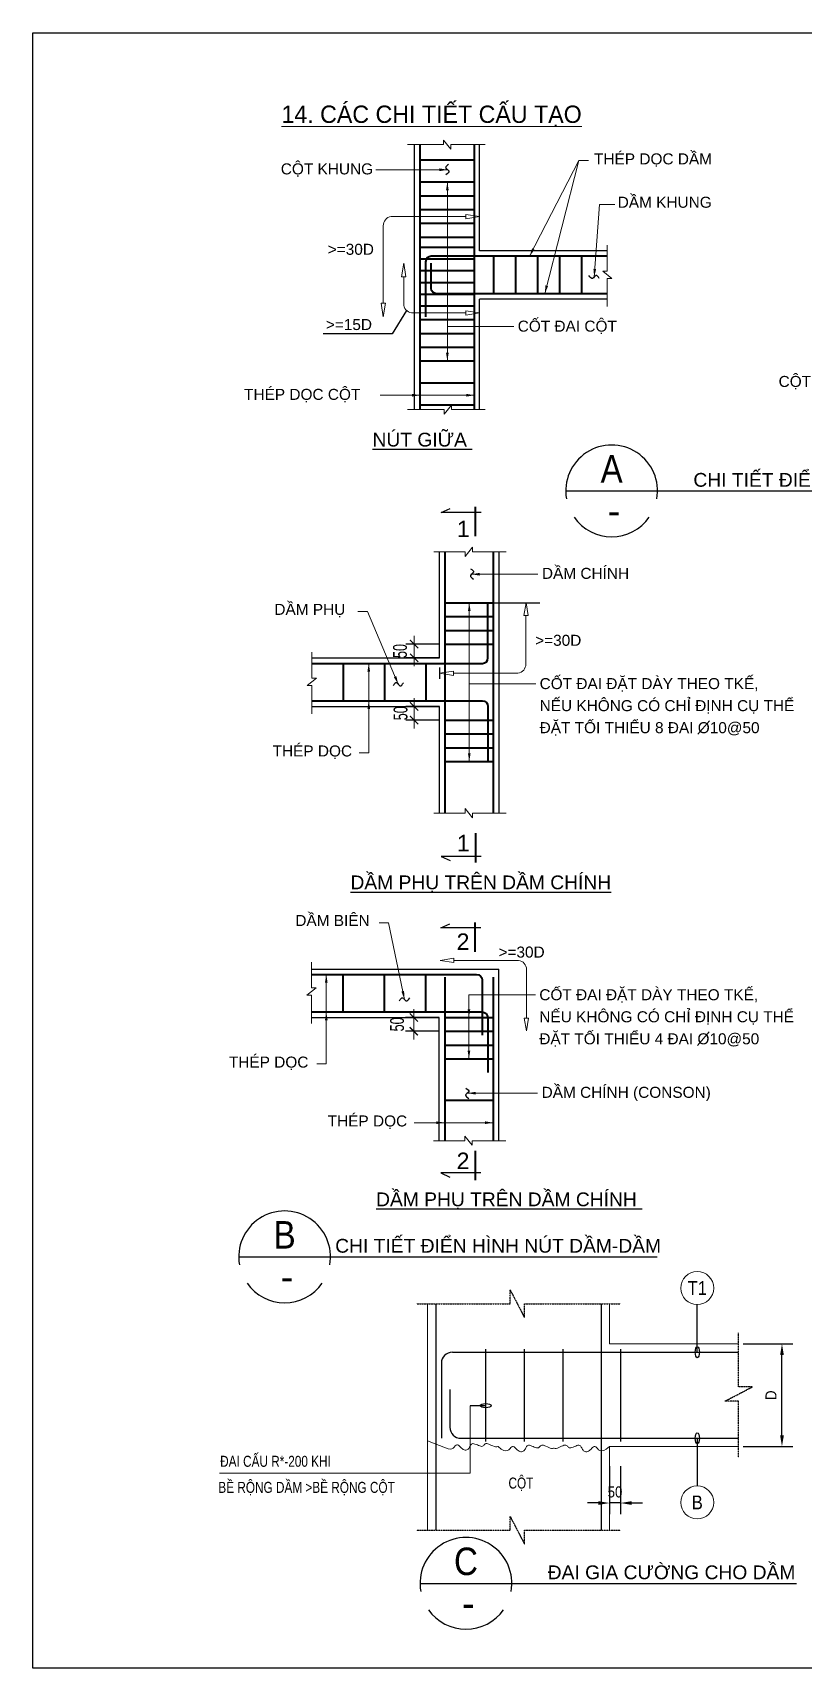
# Model space of a CAD drawing. Header units: millimetres. Extents: x 32534 to 196510, y -37949 to -8249.
# Drawn here: x 117030 to 131023, y -37949 to -8249 of the extents above; entities that cross this region are included whole.
import ezdxf
from ezdxf.enums import TextEntityAlignment as Align

# ---------------------------------------------------------------- set-up
doc = ezdxf.new("R2010")
doc.units = ezdxf.units.MM
doc.header["$MEASUREMENT"] = 0
doc.linetypes.add('DASHED2', pattern=[0.375, 0.25, -0.125])
for name, color, linetype, lineweight in [('00 Structural standard notes$0$06- General text', 2, 'Continuous', 18), ('06- General text', 2, 'Continuous', 25), ('S-Breaks', 9, 'DASHED2', 25), ('S-dims', 8, 'Continuous', 18), ('S-Leader', 8, 'Continuous', 20), ('S-SEC-2', 2, 'Continuous', 18), ('S-TEXT18', 2, 'Continuous', 18), ('S-TEXT35', 3, 'Continuous', 25), ('S-thin', 253, 'Continuous', 18), ('Thep', 3, 'Continuous', 40)]:
    doc.layers.add(name, color=color, linetype=linetype, lineweight=lineweight)
for name, color, linetype in [('Hatch', 157, 'Continuous'), ('S-LINK', 92, 'Continuous'), ('S-REBAR-B', 92, 'Continuous'), ('S-REBAR-T', 92, 'Continuous'), ('S-REBAR-V', 92, 'Continuous'), ('S-TEXT25', 7, 'Continuous'), ('THAY', 253, 'Continuous')]:
    doc.layers.add(name, color=color, linetype=linetype)
doc.styles.add('00 Structural standard notes$0$CARTOUCHE', font='Vhavan_1.ttf')
doc.styles.add('Archetype', font='ARIALN_0.TTF', dxfattribs={"width": 0.8})
doc.styles.add('General text 2', font='VHARIAL.TTF')
doc.styles.add('S-TEXT25', font='VN_VNI.shx', dxfattribs={"width": 0.9})
doc.styles.add('S-TEXT35', font='Vhavan_1.ttf', dxfattribs={"width": 0.9})
doc.styles.add('vn-vni', font='vn_vni.shx', dxfattribs={"width": 0.8})
doc.styles.add('vnsimpli', font='vnsimli.shx', dxfattribs={"width": 0.65})
doc.dimstyles.new('DIM-D1', dxfattribs={"dimtxt": 250, "dimasz": 150, "dimexe": 150, "dimexo": 0, "dimgap": 50, "dimtad": 1, "dimdec": 0, "dimzin": 12, "dimdsep": 46, "dimtxsty": 'Archetype', "dimblk": 'ARCHTICK', "dimcen": 30, "dimdle": 150, "dimclrd": 256, "dimclre": 256, "dimclrt": 256, "dimadec": 0, "dimazin": 0, "dimtfac": 1, "dimtdec": 0, "dimtmove": 2, "dimatfit": 3, "dimfxl": 1, "dimtolj": 1, "dimtzin": 12, "dimlwd": -1, "dimarcsym": 1})
doc.dimstyles.new('PT-30', dxfattribs={"dimscale": 30, "dimtxt": 2.5, "dimasz": 1.2, "dimexe": 1.2, "dimexo": 0, "dimgap": 0.5, "dimtad": 1, "dimdec": 0, "dimzin": 0, "dimdsep": 46, "dimtxsty": 'vnsimpli', "dimblk": 'ARCHTICK', "dimcen": 0.09, "dimdle": 1.2, "dimclrd": 8, "dimclre": 8, "dimclrt": 3, "dimadec": 0, "dimazin": 0, "dimtfac": 1, "dimtdec": 0, "dimtofl": 0, "dimtmove": 0, "dimatfit": 3, "dimfxl": 1, "dimtolj": 1, "dimtzin": 0, "dimarcsym": 0})
doc.dimstyles.new('SDIM_100_STD', dxfattribs={"dimscale": 100, "dimtxt": 2, "dimasz": 2, "dimexe": 2, "dimexo": 1, "dimgap": 1, "dimtad": 1, "dimdec": 0, "dimtxsty": 'S-TEXT25', "dimcen": 2.5, "dimdle": 2, "dimclrd": 1, "dimclre": 1, "dimclrt": 2, "dimadec": 0, "dimazin": 0, "dimtfac": 1, "dimtdec": 0, "dimtix": 1, "dimtmove": 0, "dimatfit": 3, "dimfxl": 1, "dimarcsym": 0})

# ---------------------------------------------------------------- blocks, each defined once
blk = doc.blocks.new('_ArchTick')
at = {"color": 0, "linetype": 'ByBlock', "const_width": 0.15}
blk.add_lwpolyline([(-0.5, -0.5), (0.5, 0.5)], dxfattribs=at)
blk = doc.blocks.new('*D45')
at = {"layer": 'Defpoints', "color": 0, "transparency": 16777216}
for p in [(124412, -26132), (123950, -26382), (124412, -26382)]:
    blk.add_point(p, dxfattribs=at)
at = {"layer": 'S-dims', "lineweight": -2, "transparency": 16777216}
for p, q in [((124412, -26132), (123800, -26132)), ((124412, -26382), (123800, -26382))]:
    blk.add_line(p, q, dxfattribs=at)
at = {"layer": 'S-dims', "transparency": 16777216}
blk.add_line((123950, -25982), (123950, -26532), dxfattribs=at)
at = {"layer": 'S-dims', "transparency": 16777216, "xscale": 150, "yscale": 150, "zscale": 150}
for p, rotation in [((123950, -26132), 90), ((123950, -26382), 270)]:
    blk.add_blockref('_ArchTick', p, dxfattribs=dict(at, rotation=rotation))
at = {"layer": 'S-dims', "transparency": 16777216, "insert": (123648, -26257), "char_height": 250, "attachment_point": 5, "rotation": 90, "style": 'Archetype'}
blk.add_mtext('\\A1;50', dxfattribs=at)
blk = doc.blocks.new('*D47')
at = {"layer": 'Defpoints', "color": 0, "transparency": 16777216}
for p in [(124418, -20482), (123956, -20732), (124418, -20732)]:
    blk.add_point(p, dxfattribs=at)
at = {"layer": 'S-dims', "lineweight": -2, "transparency": 16777216}
for p, q in [((124418, -20482), (123806, -20482)), ((124418, -20732), (123806, -20732))]:
    blk.add_line(p, q, dxfattribs=at)
at = {"layer": 'S-dims', "transparency": 16777216}
blk.add_line((123956, -20332), (123956, -20882), dxfattribs=at)
at = {"layer": 'S-dims', "transparency": 16777216, "xscale": 150, "yscale": 150, "zscale": 150}
for p, rotation in [((123956, -20482), 90), ((123956, -20732), 270)]:
    blk.add_blockref('_ArchTick', p, dxfattribs=dict(at, rotation=rotation))
at = {"layer": 'S-dims', "transparency": 16777216, "insert": (123711, -20607), "char_height": 250, "attachment_point": 5, "rotation": 90, "style": 'Archetype'}
blk.add_mtext('\\A1;50', dxfattribs=at)
blk = doc.blocks.new('*D48')
at = {"layer": 'Defpoints', "color": 0, "transparency": 16777216}
for p in [(124418, -19352), (123956, -19602), (124418, -19602)]:
    blk.add_point(p, dxfattribs=at)
at = {"layer": 'S-dims', "transparency": 16777216}
blk.add_line((123956, -19202), (123956, -19752), dxfattribs=at)
at = {"layer": 'S-dims', "lineweight": -2, "transparency": 16777216}
for p, q in [((124418, -19352), (123806, -19352)), ((124418, -19602), (123806, -19602))]:
    blk.add_line(p, q, dxfattribs=at)
at = {"layer": 'S-dims', "transparency": 16777216, "xscale": 150, "yscale": 150, "zscale": 150}
for p, rotation in [((123956, -19352), 90), ((123956, -19602), 270)]:
    blk.add_blockref('_ArchTick', p, dxfattribs=dict(at, rotation=rotation))
at = {"layer": 'S-dims', "transparency": 16777216, "insert": (123701, -19477), "char_height": 250, "attachment_point": 5, "rotation": 90, "style": 'Archetype'}
blk.add_mtext('\\A1;50', dxfattribs=at)
blk = doc.blocks.new('*D59')
at = {"layer": 'Defpoints', "color": 0, "transparency": 16777216}
for p in [(129832, -32059, 500), (130636, -32059), (129832, -33922, 500)]:
    blk.add_point(p, dxfattribs=at)
at = {"layer": 'S-dims', "color": 1, "lineweight": -2, "transparency": 16777216}
for p, q in [((129932, -32059), (130836, -32059)), ((130636, -33722), (130636, -32259)), ((129932, -33922), (130836, -33922))]:
    blk.add_line(p, q, dxfattribs=at)
at = {"layer": 'S-dims', "color": 1, "transparency": 16777216}
for points in [[(130603, -32259), (130670, -32259), (130636, -32059)], [(130603, -33722), (130670, -33722), (130636, -33922)]]:
    blk.add_solid(points, dxfattribs=at)
at = {"layer": 'S-dims', "color": 2, "transparency": 16777216, "insert": (130436, -32991), "char_height": 200, "attachment_point": 5, "rotation": 90, "style": 'S-TEXT25'}
blk.add_mtext('D', dxfattribs=at)
blk = doc.blocks.new('S033')
at = {"color": 0}
blk.add_ellipse((0, 0), major_axis=(-1, 0), ratio=0.375, dxfattribs=at)
blk = doc.blocks.new('BEAM_CODE')
at = {"layer": 'S-TEXT18'}
blk.add_circle((0, 0), 3, dxfattribs=at)
at = {"layer": 'S-TEXT35', "style": 'S-TEXT35', "width": 0.9}
blk.add_attdef('BC', text='', height=2.5, dxfattribs=at).set_placement((0, 0), align=Align.MIDDLE_CENTER)
blk = doc.blocks.new('*D60')
at = {"layer": 'Defpoints', "color": 0, "transparency": 16777216}
for p in [(127504, -34180), (127704, -34180), (127504, -34948)]:
    blk.add_point(p, dxfattribs=at)
at = {"layer": 'S-dims', "color": 1, "lineweight": -2, "transparency": 16777216}
for p, q in [((127504, -34280), (127504, -35148)), ((127704, -34280), (127704, -35148)), ((127304, -34948), (127104, -34948)), ((127704, -34948), (127504, -34948)), ((127904, -34948), (128104, -34948))]:
    blk.add_line(p, q, dxfattribs=at)
at = {"layer": 'S-dims', "color": 1, "transparency": 16777216}
for points in [[(127304, -34915), (127304, -34982), (127504, -34948)], [(127904, -34915), (127904, -34982), (127704, -34948)]]:
    blk.add_solid(points, dxfattribs=at)
at = {"layer": 'S-dims', "color": 2, "transparency": 16777216, "insert": (127604, -34748), "char_height": 200, "attachment_point": 5, "style": 'S-TEXT25'}
blk.add_mtext('50', dxfattribs=at)

msp = doc.modelspace()

# ---------------------------------------------------------------- linework, layer by layer
at = {"color": 0}
for p, q in [((126709.87, -16569.76), (134992.06, -16569.76)), ((120771.43, -30478.09), (128370.04, -30478.09)), ((124064.29, -36407.43), (130901.09, -36407.44))]:
    msp.add_line(p, q, dxfattribs=at)
for centre, major_axis, start_param, end_param in [((127543.2, -16569.71), (833.33, 0.05), -0.17597037, 3.31743382), ((127543.2, -16569.71), (833.33, 0.01), 3.75418049, 5.67056484), ((121604.77, -30478.04), (833.33, 0.05), -0.17597037, 3.31743382), ((121604.77, -30478.04), (833.33, 0.01), 3.75418049, 5.67056484), ((124897.62, -36407.38), (833.33, 0.05), -0.17597037, 3.31743382), ((124897.62, -36407.38), (833.33, 0.01), 3.75418049, 5.67056484)]:
    msp.add_ellipse(centre, major_axis=major_axis, ratio=1, start_param=start_param, end_param=end_param, dxfattribs=at)
at = {"layer": 'Defpoints'}
msp.add_lwpolyline([(117030.26, -8249.46), (152702.67, -8249.46), (152702.67, -37949.46), (117030.26, -37949.46)], close=True, dxfattribs=at)
at = {"layer": 'Hatch'}
for p, q in [((125397.67, -18602.17), (126239.71, -18602.17)), ((124417.67, -19777.7), (124417.67, -19982.65))]:
    msp.add_line(p, q, dxfattribs=at)
at = {"layer": 'S-Breaks'}
for points in [[(124001.4, -31329.85), (125699.34, -31329.85), (125699.34, -31079.85), (125959.34, -31579.85), (125959.34, -31329.85), (127703.85, -31329.85)], [(129848.12, -34122.1), (129848.12, -33099.49), (129598.12, -33099.49), (130098.12, -32839.49), (129848.12, -32839.49), (129848.12, -31859.34)], [(124001.4, -35442.4), (125699.34, -35442.4), (125699.34, -35192.4), (125959.34, -35692.4), (125959.34, -35442.4), (127703.85, -35442.4)]]:
    msp.add_lwpolyline(points, dxfattribs=at)
at = {"layer": 'S-dims'}
for p, q in [((124974.91, -33181.17, -500), (124974.91, -34404.7, -500)), ((124974.91, -34404.7, -500), (120419.49, -34404.7, -500))]:
    msp.add_line(p, q, dxfattribs=at)
at = {"layer": 'S-LINK'}
for p, q in [((125253.85, -32153.6), (125253.85, -33831.78)), ((125953.85, -32153.6), (125953.85, -33831.78)), ((126653.85, -32153.6), (126653.85, -33831.78)), ((127703.85, -32153.6), (127703.85, -33831.78))]:
    msp.add_line(p, q, dxfattribs=at)
at = {"layer": 'S-REBAR-B'}
for p, q in [((124605.91, -32884.68), (124605.91, -33572.1)), ((124805.91, -33772.1), (129848.12, -33772.1))]:
    msp.add_line(p, q, dxfattribs=at)
msp.add_arc((124805.91, -33572.1), 200, 180, 270, dxfattribs=at)
at = {"layer": 'S-REBAR-T'}
for p, q in [((124652.01, -32209.34), (129848.12, -32209.34)), ((124452.01, -32409.28), (124450.91, -33772.1))]:
    msp.add_line(p, q, dxfattribs=at)
msp.add_arc((124652.01, -32409.34), 200, 90, 179.983661, dxfattribs=at)
at = {"layer": 'S-REBAR-V'}
for p, q in [((124351.4, -31329.85), (124351.4, -35442.4)), ((127353.85, -31329.85), (127353.85, -35442.4))]:
    msp.add_line(p, q, dxfattribs=at)
at = {"layer": 'S-SEC-2'}
for p, q in [((124201.4, -31329.85), (124201.4, -35442.4)), ((127503.85, -31329.85), (127503.85, -32059.34)), ((127503.85, -32059.34), (129848.12, -32059.34)), ((127503.85, -33922.1), (129848.12, -33922.1)), ((127503.85, -33922.1), (127503.85, -35442.4))]:
    msp.add_line(p, q, dxfattribs=at)
for points in [[(124201.4, -33821.64), (124418.49, -33901.3), (124573.06, -33965.85), (124611.18, -33973.01), (124641.65, -33966.66), (124665.95, -33951.37), (124685.57, -33931.67), (124702.01, -33912.1), (124716.76, -33897.2), (124731.09, -33890.49), (124745.3, -33891.41), (124759.5, -33898.34), (124773.75, -33909.69), (124788.16, -33923.88), (124802.82, -33939.29), (124817.79, -33954.33), (124833.18, -33967.41), (124849.01, -33977.22), (124865.02, -33983.62), (124880.93, -33986.78), (124896.42, -33986.85), (124911.19, -33983.99), (124924.93, -33978.35), (124937.33, -33970.11), (124948.1, -33959.41), (124957.08, -33946.54), (124964.8, -33932.3), (124971.92, -33917.6), (124979.13, -33903.39), (124987.1, -33890.57), (124996.51, -33880.07), (125008.03, -33872.82), (125022.35, -33869.74), (125039.87, -33871.39), (125059.99, -33876.87), (125081.82, -33884.92), (125104.48, -33894.27), (125127.1, -33903.67), (125148.8, -33911.85), (125168.71, -33917.54), (125185.93, -33919.49), (125199.9, -33916.86), (125211.24, -33910.53), (125220.86, -33901.8), (125229.7, -33891.97), (125238.67, -33882.36), (125248.7, -33874.26), (125260.7, -33868.98), (125275.6, -33867.82), (125294.02, -33871.64), (125315.39, -33879.45), (125338.84, -33889.8), (125363.49, -33901.25), (125388.49, -33912.37), (125412.94, -33921.7), (125435.99, -33927.8), (125456.76, -33929.24), (125474.62, -33925.08), (125479.85, -33922.1)], [(125479.85, -33922.1), (125537.78, -33969.86), (125585.06, -33995.05), (125623.18, -34002.2), (125653.65, -33995.86), (125677.95, -33980.56), (125697.57, -33960.86), (125714.01, -33941.29), (125728.76, -33926.39), (125743.09, -33919.69), (125757.3, -33920.6), (125771.5, -33927.53), (125785.75, -33938.89), (125800.16, -33953.07), (125814.82, -33968.48), (125829.79, -33983.53), (125845.18, -33996.6), (125861.01, -34006.41), (125877.02, -34012.81), (125892.93, -34015.97), (125908.42, -34016.04), (125923.19, -34013.18), (125936.93, -34007.55), (125949.33, -33999.3), (125960.1, -33988.6), (125969.08, -33975.73), (125976.8, -33961.49), (125983.92, -33946.8), (125991.13, -33932.58), (125999.1, -33919.76), (126008.51, -33909.27), (126020.03, -33902.02), (126034.35, -33898.94), (126051.87, -33900.58), (126071.99, -33906.06), (126093.82, -33914.11), (126116.48, -33923.47), (126139.1, -33932.86), (126160.8, -33941.04), (126180.71, -33946.74), (126197.93, -33948.69), (126211.9, -33946.06), (126223.24, -33939.72), (126232.86, -33930.99), (126241.7, -33921.17), (126250.67, -33911.55), (126260.7, -33903.45), (126272.7, -33898.17), (126287.6, -33897.02), (126306.02, -33900.84), (126327.39, -33908.64), (126350.84, -33918.99), (126375.49, -33930.45), (126400.49, -33941.56), (126424.94, -33950.89), (126447.99, -33957), (126468.76, -33958.44), (126486.62, -33954.28), (126491.85, -33951.3)], [(127503.85, -33922.1), (127445.92, -33969.86), (127398.64, -33995.05), (127360.51, -34002.2), (127330.05, -33995.86), (127305.75, -33980.56), (127286.13, -33960.86), (127269.68, -33941.29), (127254.93, -33926.39), (127240.61, -33919.69), (127226.39, -33920.6), (127212.2, -33927.53), (127197.94, -33938.89), (127183.53, -33953.07), (127168.88, -33968.48), (127153.9, -33983.53), (127138.51, -33996.6), (127122.69, -34006.41), (127106.67, -34012.81), (127090.76, -34015.97), (127075.27, -34016.04), (127060.51, -34013.18), (127046.77, -34007.55), (127034.36, -33999.3), (127023.6, -33988.6), (127014.61, -33975.73), (127006.9, -33961.49), (126999.77, -33946.8), (126992.57, -33932.58), (126984.6, -33919.76), (126975.19, -33909.27), (126963.66, -33902.02), (126949.35, -33898.94), (126931.82, -33900.58), (126911.71, -33906.06), (126889.88, -33914.11), (126867.21, -33923.47), (126844.59, -33932.86), (126822.89, -33941.04), (126802.99, -33946.74), (126785.76, -33948.69), (126771.79, -33946.06), (126760.46, -33939.72), (126750.83, -33930.99), (126741.99, -33921.17), (126733.02, -33911.55), (126723, -33903.45), (126711, -33898.17), (126696.1, -33897.02), (126677.68, -33900.84), (126656.31, -33908.64), (126632.86, -33918.99), (126608.2, -33930.45), (126583.21, -33941.56), (126558.75, -33950.89), (126535.7, -33957), (126514.93, -33958.44), (126497.08, -33954.28), (126491.85, -33951.3)]]:
    msp.add_lwpolyline(points, dxfattribs=at)
at = {"layer": 'S-thin'}
for p, q in [((129108.86, -20988.33), (129318.17, -20742.56)), ((129102.96, -26638.03), (129312.28, -26392.25))]:
    msp.add_line(p, q, dxfattribs=at)
for points in [[(123832.98, -10282.12), (124488.18, -10282.12), (124488.18, -10198.89), (124621.49, -10365.36), (124621.49, -10282.12), (125248.02, -10282.12)], [(127463.26, -13222.02), (127463.26, -12710.76), (127546.5, -12710.76), (127380.03, -12577.45), (127463.26, -12577.45), (127463.26, -12106.97)], [(123832.98, -15093.21), (124501.62, -15093.21), (124501.62, -15176.44), (124634.93, -15009.97), (124634.93, -15093.21), (125248.02, -15093.21)], [(125630.32, -17674.92), (125019.07, -17674.92), (125019.07, -17591.69), (124885.75, -17758.16), (124885.75, -17674.92), (124315.28, -17674.92)], [(122100.04, -20614.82), (122100.04, -20103.56), (122016.81, -20103.56), (122183.27, -19970.25), (122100.04, -19970.25), (122100.04, -19499.77)], [(125630.32, -22422.24), (125019.07, -22422.24), (125019.07, -22505.48), (124885.75, -22339.01), (124885.75, -22422.24), (124315.28, -22422.24)], [(122094.14, -26239.21), (122094.14, -25727.95), (122010.91, -25727.95), (122177.38, -25594.64), (122094.14, -25594.64), (122094.14, -25124.17)], [(125624.43, -28368.9), (125013.17, -28368.9), (125013.17, -28452.13), (124879.86, -28285.67), (124879.86, -28368.9), (124309.38, -28368.9)]]:
    msp.add_lwpolyline(points, dxfattribs=at)
for points in [[(124894.99, -11589.03), (124894.99, -11628.24), (125145.63, -11589.03), (124894.99, -11549.83), (124894.99, -11589.03), (123539.15, -11589.03, 0.38349069), (123395.43, -11756.05), (123395.43, -13158.72), (123434.64, -13158.72), (123395.43, -13409.37), (123356.23, -13158.72), (123395.43, -13158.72)], [(124894.74, -13337.02), (124894.74, -13297.81), (125145.38, -13337.02), (124894.74, -13376.22), (124894.74, -13337.02), (123910.94, -13337.02, -0.38349069), (123767.23, -13170), (123767.23, -12684.69), (123806.43, -12684.69), (123767.23, -12434.04), (123728.02, -12684.69), (123767.23, -12684.69)], [(124668.31, -19879.55), (124668.31, -19840.35), (124417.67, -19879.55), (124668.31, -19918.76), (124668.31, -19879.55), (125841.72, -19879.55, 0.38349069), (125985.43, -19712.53), (125985.43, -18831.62), (125946.22, -18831.62), (125988.74, -18602.17), (126024.63, -18831.62), (125985.43, -18831.62)], [(124679.02, -25093.93), (124679.02, -25133.14), (124428.37, -25093.93), (124679.02, -25054.73), (124679.02, -25093.93), (125852.42, -25093.93, -0.38349069), (125996.13, -25260.95), (125996.13, -26141.87), (125956.92, -26141.87), (125999.44, -26371.32), (126035.33, -26141.87), (125996.13, -26141.87)]]:
    msp.add_lwpolyline(points, format="xyb", dxfattribs=at)
at = {"layer": 'THAY'}
for p, q in [((123965.63, -15093.21), (123965.63, -10282.12)), ((125145.63, -12209.37), (125145.63, -10282.12)), ((127463.26, -12209.37), (125145.63, -12209.37)), ((125145.63, -15093.21), (125145.63, -13089.37)), ((127463.26, -13089.37), (125145.63, -13089.37)), ((124417.67, -19602.17), (124417.67, -17674.92)), ((125497.67, -22422.24), (125497.67, -17674.92)), ((122100.04, -19602.17), (124417.67, -19602.17)), ((122100.04, -20482.17), (124417.67, -20482.17)), ((124417.67, -22422.24), (124417.67, -20482.17)), ((122094.14, -25251.86), (125491.77, -25251.86)), ((125491.77, -28368.9), (125491.77, -25251.86)), ((122094.14, -26131.86), (124411.77, -26131.86)), ((124411.77, -28368.9), (124411.77, -26131.86))]:
    msp.add_line(p, q, dxfattribs=at)
for points in [[(125175.21, -16964.72), (124444.91, -16964.72), (124613.29, -16891.18)], [(125175.21, -23209.04), (124444.91, -23209.04), (124613.29, -23282.58)], [(125169.32, -24501.82), (124439.02, -24501.82), (124607.39, -24428.29)], [(125169.32, -28955.57), (124439.02, -28955.57), (124607.39, -29029.11)]]:
    msp.add_lwpolyline(points, dxfattribs=at)
for points in [[(124582.9, -10639.88), (124527.8, -10700.03), (124585.4, -10760.18), (124530.31, -10827.85)], [(127318.06, -12712.02), (127257.91, -12656.92), (127197.76, -12714.52), (127130.09, -12659.43)], [(124980.41, -17984.38), (125035.5, -18044.53), (124977.9, -18104.69), (125032.99, -18172.36)], [(123576.86, -20104.82), (123637.01, -20049.72), (123697.17, -20107.32), (123764.84, -20052.23)], [(123688.07, -25827.05), (123748.22, -25771.96), (123808.37, -25829.56), (123876.04, -25774.46)], [(124894.53, -27416.75), (124949.63, -27476.91), (124892.03, -27537.06), (124947.12, -27604.73)]]:
    msp.add_spline(points, degree=3, dxfattribs=at)
at = {"layer": 'Thep'}
for p, q in [((124065.63, -15093.21), (124065.63, -10282.12)), ((125054.1, -15093.21), (125054.1, -10282.12)), ((124065.63, -10559.37), (125054.1, -10559.37)), ((124065.63, -10959.37), (125054.1, -10959.37)), ((124065.63, -11209.37), (125054.1, -11209.37)), ((124065.63, -11459.37), (125054.1, -11459.37)), ((124065.63, -11709.37), (125054.1, -11709.37)), ((124065.63, -11959.37), (125054.1, -11959.37)), ((124065.63, -12142.1), (125054.1, -12142.1)), ((124065.63, -12355.56), (125054.1, -12355.56)), ((125395.63, -12309.37), (125395.63, -12989.37)), ((125795.63, -12309.37), (125795.63, -12989.37)), ((126195.63, -12309.37), (126195.63, -12989.37)), ((126595.63, -12309.37), (126595.63, -12989.37)), ((126995.63, -12309.37), (126995.63, -12989.37)), ((124065.63, -12569.01), (125054.1, -12569.01)), ((124065.63, -12782.46), (125054.1, -12782.46)), ((124065.63, -12995.91), (125054.1, -12995.91)), ((124065.63, -13209.37), (125054.1, -13209.37)), ((124065.63, -13459.37), (125054.1, -13459.37)), ((124065.63, -13709.37), (125054.1, -13709.37)), ((124065.63, -13959.37), (125054.1, -13959.37)), ((124065.63, -14209.37), (125054.1, -14209.37)), ((124065.63, -14609.37), (125054.1, -14609.37)), ((124065.63, -15009.37), (125054.1, -15009.37)), ((125070.41, -17392.06), (125070.41, -16859.13)), ((124517.67, -22422.24), (124517.67, -17674.92)), ((125397.67, -22422.24), (125397.67, -17674.92)), ((124517.67, -18602.17), (125397.67, -18602.17)), ((124517.67, -18852.17), (125397.67, -18852.17)), ((124517.67, -19102.17), (125397.67, -19102.17)), ((124517.67, -19352.17), (125397.67, -19352.17)), ((122667.67, -19702.17), (122667.67, -20382.17)), ((123417.67, -19702.17), (123417.67, -20382.17)), ((124167.67, -19702.17), (124167.67, -20382.17)), ((124517.67, -20732.17), (125397.67, -20732.17)), ((124517.67, -20982.17), (125397.67, -20982.17)), ((124517.67, -21232.17), (125397.67, -21232.17)), ((124517.67, -21482.17), (125397.67, -21482.17)), ((125070.41, -22781.7), (125070.41, -23314.63)), ((125064.52, -24937.71), (125064.52, -24404.78)), ((122661.77, -25351.86), (122661.77, -26031.86)), ((123411.77, -25351.86), (123411.77, -26031.86)), ((124161.77, -25351.86), (124161.77, -26031.86)), ((124511.77, -26131.86), (125391.77, -26131.86)), ((124511.77, -26381.86), (125391.77, -26381.86)), ((124511.77, -26631.86), (125391.77, -26631.86)), ((124511.77, -26881.86), (125391.77, -26881.86)), ((124511.77, -27631.86), (125391.77, -27631.86)), ((125064.52, -28552.82), (125064.52, -29085.75))]:
    msp.add_line(p, q, dxfattribs=at)
for points in [[(127463.26, -12309.37), (124265.63, -12309.37, 0.41421356), (124165.63, -12409.37), (124165.63, -13409.37)], [(127463.26, -12989.37), (124361.38, -12989.37, -0.41421356), (124265.63, -12893.61), (124265.63, -12433.44)], [(122100.04, -19702.17), (125197.67, -19702.17, 0.41421356), (125297.67, -19602.17), (125297.67, -18602.17)], [(122100.04, -20382.17), (125197.67, -20382.17, -0.41421356), (125297.67, -20482.17), (125297.67, -21482.17)], [(122094.14, -25351.86), (125091.77, -25351.86, -0.41421356), (125191.77, -25451.86), (125191.77, -26451.86)], [(122094.14, -26031.86), (125191.77, -26031.86, -0.41421356), (125291.77, -26131.86), (125291.77, -27131.86)]]:
    msp.add_lwpolyline(points, format="xyb", dxfattribs=at)
for points in [[(124511.77, -25396.63), (124511.77, -28368.9)], [(125391.77, -25396.63), (125391.77, -28368.9)]]:
    msp.add_lwpolyline(points, dxfattribs=at)

# ---------------------------------------------------------------- block references
at = {"layer": 'S-dims', "xscale": 100, "yscale": 100, "zscale": 100}
for p, values in [((129098.21, -31044.38), {'BC': 'T1'}), ((129098.21, -34937.05), {'BC': 'B'})]:
    msp.add_blockref('BEAM_CODE', p, dxfattribs=at).add_auto_attribs(values)

# ---------------------------------------------------------------- texts
at = {"char_height": 500, "attachment_point": 1, "line_spacing_factor": 1.2, "style": 'General text 2'}
for insert in [(127469.69, -16678.78), (121531.25, -30587.11), (121531.25, -30587.11), (124824.1, -36516.45), (124824.1, -36516.45)]:
    msp.add_mtext('-', dxfattribs=dict(at, insert=insert))
at = {"layer": '00 Structural standard notes$0$06- General text', "color": 1, "ltscale": 500, "style": '00 Structural standard notes$0$CARTOUCHE'}
msp.add_text('%%U14. C¸C CHI TIÕT CÊU T¹O', height=315, dxfattribs=at).set_placement((121546.33, -9887.32))
at = {"layer": '06- General text', "style": 'General text 2'}
for s, height, p in [('ThÐp däc dÇm', 200, (127223.64, -10540.76)), ('Cét khung', 200, (121535.09, -10722.38)), ('DÇm khung', 200, (127652.95, -11327.88)), ('>=30d', 200, (122387.55, -12182.36)), ('>=15d', 200, (122352.73, -13548.46)), ('Cèt ®ai cét', 200, (125837.44, -13577.88)), ('Cét khung', 200, (130574.99, -14581.93)), ('ThÐp däc cét', 200, (120868.59, -14816.83)), ('1', 300, (124733.63, -17259.69)), ('DÇm chÝnh', 200, (126276.97, -18066.89)), ('DÇm phô', 200, (121418.67, -18720.68)), ('>=30d', 200, (126154.02, -19282.82)), ('Cèt ®ai ®Æt dµy theo TkÕ,', 200, (126235.36, -20069.07)), ('nÕu kh«ng cã chØ ®Þnh cô thÓ', 200, (126235.36, -20469.07)), ('®Æt tèi thiÓu 8 ®ai O10@50', 200, (126235.36, -20869.07)), ('ThÐp däc', 200, (121386.36, -21292.3)), ('1', 300, (124733.63, -22964.07)), ('DÇm biªn', 200, (121799.07, -24370.38)), ('2', 300, (124727.74, -24755.34)), ('>=30d', 200, (125488.06, -24944)), ('Cèt ®ai ®Æt dµy theo TkÕ,', 200, (126229.47, -25718.76)), ('nÕu kh«ng cã chØ ®Þnh cô thÓ', 200, (126229.47, -26118.76)), ('®Æt tèi thiÓu 4 ®ai O10@50', 200, (126229.47, -26518.76)), ('ThÐp däc', 200, (120592.89, -26941.99)), ('DÇm chÝnh (conson)', 200, (126271.07, -27490.72)), ('ThÐp däc', 200, (122386.59, -28010.75)), ('2', 300, (124727.74, -28735.19))]:
    msp.add_text(s, height=height, dxfattribs=at).set_placement(p, align=Align.MIDDLE_LEFT)
for s, p in [('%%UNóT GI÷A ', (123200.15, -15763.83)), ('CHI TIÕT §IÓN H×NH NóT DÇM-CéT', (129027.54, -16494.17)), ('%%UDÇM PHô TR£N DÇM CHÝNH', (122800.37, -23803.13)), ('%%UDÇM PHô TR£N DÇM CHÝNH ', (123265.73, -29559.01)), ('CHI TIÕT §IÓN H×NH NóT DÇM-DÇM ', (122523.41, -30402.51)), ('®ai gia c\xadêng cho dÇm', (126381.95, -36331.85))]:
    msp.add_text(s, height=250, dxfattribs=at).set_placement(p)
at = {"layer": 'S-TEXT25', "width": 0.8}
for s, style, p in [('ÑAI CAÁU R*-200 KHI ', 'S-TEXT25', (120434.27, -34290.77)), ('COÄT', 'vn-vni', (125669.7, -34686.09)), ('BEÀ ROÄNG DAÀM >BEÀ ROÄNG COÄT', 'S-TEXT25', (120401.12, -34764.27))]:
    msp.add_text(s, height=200, dxfattribs=dict(at, style=style)).set_placement(p)
at = {"layer": 'S-TEXT35', "style": 'S-TEXT35', "width": 0.9}
for tag, p in [('A', (127543.2, -16569.71)), ('B', (121604.77, -30478.04)), ('C', (124897.62, -36407.38))]:
    msp.add_attdef(tag, text='A', height=500, dxfattribs=at).set_placement(p, align=Align.BOTTOM_CENTER)

# ---------------------------------------------------------------- dimensions: what is measured, and where the dimension line sits
at = {"layer": 'S-dims'}
for base, p1, p2, picture, middle in [((123955.89, -19602.17), (124417.67, -19352.17), (124417.67, -19602.17), '*D48', (123701.24, -19477.17)), ((123955.89, -20732.17), (124417.67, -20482.17), (124417.67, -20732.17), '*D47', (123711.43, -20607.17)), ((123950, -26381.86), (124411.77, -26131.86), (124411.77, -26381.86), '*D45', (123648.25, -26256.86))]:
    dim = msp.add_linear_dim(base=base, p1=p1, p2=p2, angle=90, text='50', dimstyle='DIM-D1', dxfattribs=at)
    dim.commit()
    dim.dimension.update_dxf_attribs({"geometry": picture, "text_midpoint": middle, "dimtype": 160})
dim = msp.add_linear_dim(base=(130636.28, -32059.33, -500), p1=(129831.53, -33922.1), p2=(129831.53, -32059.33), angle=90, text='D', dimstyle='SDIM_100_STD', dxfattribs=at)
dim.commit()
dim.dimension.update_dxf_attribs({"geometry": '*D59', "text_midpoint": (130436.28, -32990.72, -500)})
dim = msp.add_linear_dim(base=(127503.85, -34948.43), p1=(127703.85, -34179.8), p2=(127503.85, -34179.8), text='50', dimstyle='SDIM_100_STD', dxfattribs=at)
dim.commit()
dim.dimension.update_dxf_attribs({"geometry": '*D60', "text_midpoint": (127603.85, -34748.43)})

# ---------------------------------------------------------------- leaders
for points, override in [([(129098.21, -32209.34), (129098.21, -31344.38)], {"dimasz": 1, "dimtad": 0, "dimldrblk": 'S033'}), ([(125257.01, -33181.17, -500), (124974.91, -33181.17, -500)], {"dimasz": 1, "dimgap": 1, "dimtad": 0, "dimldrblk": 'S033'}), ([(129098.21, -33772.09), (129098.21, -34637.05)], {"dimasz": 1, "dimtad": 0, "dimldrblk": 'S033'})]:
    msp.add_leader(points, dimstyle='SDIM_100_STD', override=override, dxfattribs=at)
at = {"layer": 'S-Leader'}
for points in [[(126053.27, -12309.37), (126947.05, -10572.03), (127121.23, -10572.03)], [(126328.52, -12989.37), (126947.05, -10572.03), (127121.23, -10572.03)], [(124566.43, -10738.24), (123260.84, -10738.24)], [(124559.86, -10959.37), (124559.86, -13583.45), (125765.87, -13583.45)], [(127225.72, -12688.05), (127322.85, -11367.97), (127599.89, -11367.97)], [(124559.86, -14209.37), (124559.86, -13583.45), (125765.87, -13583.45)], [(125054.1, -14832.68), (123341.47, -14832.68)], [(124065.63, -14832.68), (123341.47, -14832.68)], [(124996.87, -18082.74), (126202.47, -18082.74)], [(124957.79, -18602.17), (124957.79, -20071.76), (126163.8, -20071.76)], [(123669.2, -20080.85), (123110.01, -18760.77), (122935.84, -18760.77)], [(123132.55, -19702.17), (123132.55, -21323.56), (122958.37, -21323.56)], [(124957.79, -21482.17), (124957.79, -20071.76), (126163.8, -20071.76)], [(123132.55, -20382.17), (123132.55, -21323.56), (122958.37, -21323.56)], [(123780.41, -25803.09), (123492.66, -24410.46), (123318.48, -24410.46)], [(122361.41, -25351.86), (122361.41, -26973.26), (122187.24, -26973.26)], [(124951.77, -26131.86), (124951.89, -25721.45), (126157.9, -25721.45)], [(124951.89, -26881.86), (124951.89, -25721.45), (126157.9, -25721.45)], [(122361.41, -26031.86), (122361.41, -26973.26), (122187.24, -26973.26)], [(124922.22, -27506.57), (126196.57, -27506.57)], [(125391.77, -28042.02), (123959.52, -28042.02)], [(124511.77, -28042.02), (123959.52, -28042.02)]]:
    msp.add_leader(points, dimstyle='DIM-D1', dxfattribs=at)
at = {"layer": 'S-thin'}
msp.add_leader([(123819.39, -13294.2), (123556.49, -13714.44), (122303.82, -13714.44)], dimstyle='PT-30', override={"dimgap": 0.5, "dimtad": 0}, dxfattribs=at)

doc.saveas('drawing.dxf')
